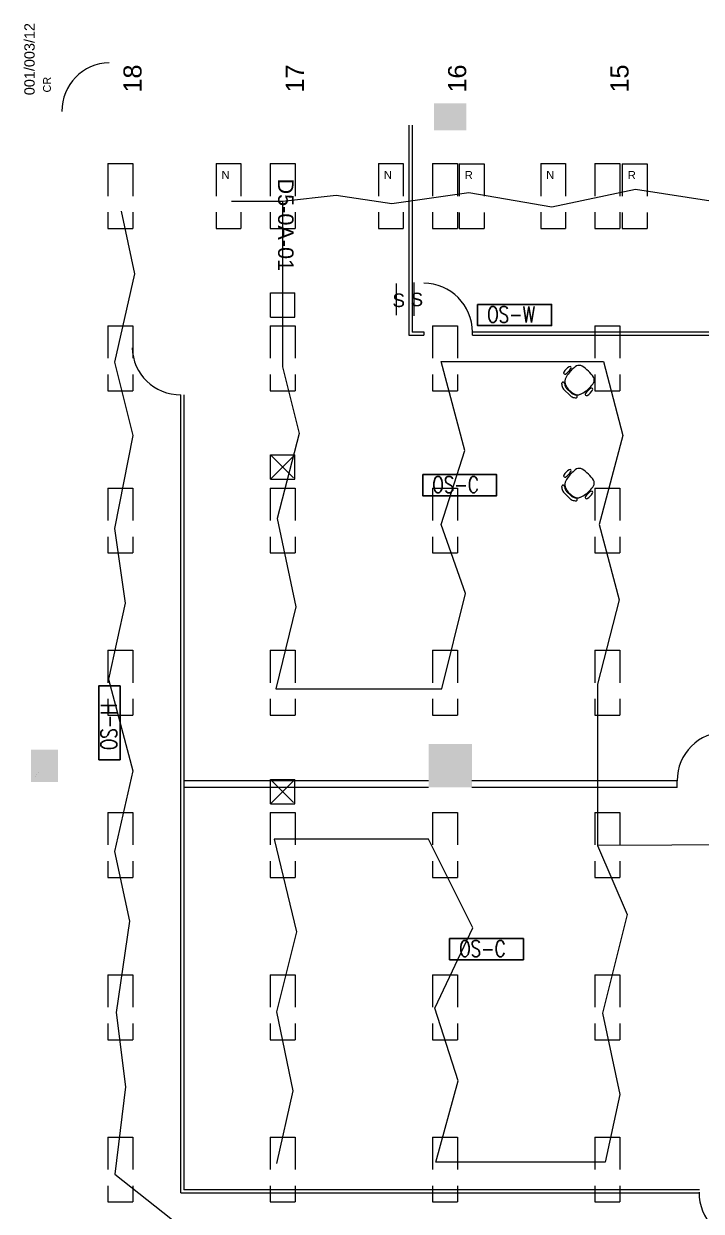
# Model space of a CAD drawing. Extents: x -6172 to 8039, y -4082 to 1639.
# Drawn here: x -207 to 294, y 226 to 1104 of the extents above; entities that cross this region are included whole.
import ezdxf

# ---------------------------------------------------------------- set-up
doc = ezdxf.new("R2010")
doc.units = 0
doc.header["$LTSCALE"] = 96
doc.header["$MEASUREMENT"] = 0
doc.linetypes.add('SHORT_DASHES', pattern=[0.375, 0.25, -0.125])
doc.layers.get('0').update_dxf_attribs({"linetype": 'CONTINUOUS', "lineweight": 0})
for name, color, linetype, lineweight in [('21', 7, 'CONTINUOUS', 0), ('A-ANNO-RMNA', 4, 'CONTINUOUS', 0), ('A-DOOR', 2, 'CONTINUOUS', 0), ('A-FURN-BOOK', 2, 'CONTINUOUS', 0), ('A-FURN-CHAR', 3, 'CONTINUOUS', 0), ('A-FURN-FILE', 3, 'CONTINUOUS', 0), ('A-FURN-PNLS', 2, 'CONTINUOUS', 0), ('A-FURN-WKSF', 3, 'CONTINUOUS', 0), ('A-GRID-COLS', 2, 'CONTINUOUS', 0), ('A-GRID-IDEN', 2, 'CONTINUOUS', 0), ('A-PATT-WALL', 1, 'CONTINUOUS', 0), ('A-TPM-INACTIVE', 7, 'CONTINUOUS', 0), ('A-WALL-FULL', 6, 'CONTINUOUS', 0), ('FLT-Bus 1', 10, 'CONTINUOUS', 0), ('FLT-Bus 2', 40, 'CONTINUOUS', 0), ('NTS_NOT_TO_STANDARDS', 7, 'CONTINUOUS', 0)]:
    doc.layers.add(name, color=color, linetype=linetype, lineweight=lineweight)
doc.layers.add('FLT-Occupancy-Sensor', color=160, linetype='CONTINUOUS')
doc.styles.add('ARIAL', font='ARIAL', dxfattribs={"height": 0.2})
doc.styles.add('SIM-00', font='SIMPLEX.SHX', dxfattribs={"width": 0.75})

# ---------------------------------------------------------------- blocks, each defined once
blk = doc.blocks.new('ZZ000001')
at = {"layer": '21', "color": 7, "linetype": 'SHORT_DASHES'}
for p, q in [((-145.12, 1000.99), (-145.12, 952.99)), ((-145.12, 1000.99), (-126.75, 1000.99)), ((-126.75, 1000.99), (-126.75, 952.99)), ((-65.12, 1000.99), (-65.12, 952.99)), ((-65.12, 1000.99), (-46.75, 1000.99)), ((-46.75, 1000.99), (-46.75, 952.99)), ((-25.12, 1000.99), (-25.12, 952.99)), ((-25.12, 1000.99), (-6.74, 1000.99)), ((-6.74, 1000.99), (-6.74, 952.99)), ((54.88, 1000.99), (54.88, 952.99)), ((54.88, 1000.99), (73.26, 1000.99)), ((73.26, 1000.99), (73.26, 952.99)), ((94.89, 1000.99), (94.89, 952.99)), ((94.89, 1000.99), (113.26, 1000.99)), ((113.26, 1000.99), (113.26, 952.99)), ((114.64, 1000.87), (114.64, 952.86)), ((114.64, 1000.87), (133.01, 1000.87)), ((133.01, 1000.87), (133.01, 952.86)), ((174.89, 1000.99), (174.89, 952.99)), ((174.89, 1000.99), (193.27, 1000.99)), ((193.27, 1000.99), (193.27, 952.99)), ((214.89, 1000.99), (214.89, 952.99)), ((214.89, 1000.99), (233.27, 1000.99)), ((233.27, 1000.99), (233.27, 952.99)), ((235.14, 1000.87), (235.14, 952.86)), ((235.14, 1000.87), (253.52, 1000.87)), ((253.52, 1000.87), (253.52, 952.86)), ((-145.12, 952.99), (-126.75, 952.99)), ((-65.12, 952.99), (-46.75, 952.99)), ((-25.12, 952.99), (-6.74, 952.99)), ((54.88, 952.99), (73.26, 952.99)), ((94.89, 952.99), (113.26, 952.99)), ((114.64, 952.86), (133.01, 952.86)), ((174.89, 952.99), (193.27, 952.99)), ((214.89, 952.99), (233.27, 952.99)), ((235.14, 952.86), (253.52, 952.86)), ((-24.87, 887.49), (-24.87, 905.49)), ((-24.87, 905.49), (-6.87, 905.49)), ((-6.87, 887.49), (-6.87, 905.49)), ((68.39, 902.86), (68.39, 912.24)), ((81.39, 901.49), (81.39, 912.99)), ((68.39, 888.86), (68.39, 902.86)), ((81.39, 888.36), (81.39, 901.49)), ((-24.87, 887.49), (-6.87, 887.49)), ((-145.12, 880.99), (-145.12, 832.98)), ((-145.12, 880.99), (-126.75, 880.99)), ((-126.75, 880.99), (-126.75, 832.98)), ((-25.12, 880.99), (-25.12, 832.98)), ((-25.12, 880.99), (-6.74, 880.99)), ((-6.74, 880.99), (-6.74, 832.98)), ((94.89, 880.99), (94.89, 832.98)), ((94.89, 880.99), (113.26, 880.99)), ((113.26, 880.99), (113.26, 832.98)), ((214.89, 880.99), (214.89, 832.98)), ((214.89, 880.99), (233.27, 880.99)), ((233.27, 880.99), (233.27, 832.98)), ((-145.12, 832.98), (-126.75, 832.98)), ((-25.12, 832.98), (-6.74, 832.98)), ((94.89, 832.98), (113.26, 832.98)), ((214.89, 832.98), (233.27, 832.98)), ((-24.87, 767.48), (-6.87, 785.48)), ((-24.87, 785.48), (-6.87, 767.48)), ((-24.87, 767.48), (-24.87, 785.48)), ((-24.87, 785.48), (-6.87, 785.48)), ((-6.87, 767.48), (-6.87, 785.48)), ((-24.87, 767.48), (-6.87, 767.48)), ((-145.12, 760.98), (-145.12, 712.98)), ((-145.12, 760.98), (-126.75, 760.98)), ((-126.75, 760.98), (-126.75, 712.98)), ((-25.12, 760.98), (-25.12, 712.98)), ((-25.12, 760.98), (-6.74, 760.98)), ((-6.74, 760.98), (-6.74, 712.98)), ((94.89, 760.98), (94.89, 712.98)), ((94.89, 760.98), (113.26, 760.98)), ((113.26, 760.98), (113.26, 712.98)), ((214.89, 760.98), (214.89, 712.98)), ((214.89, 760.98), (233.27, 760.98)), ((233.27, 760.98), (233.27, 712.98)), ((-145.12, 712.98), (-126.75, 712.98)), ((-25.12, 712.98), (-6.74, 712.98)), ((94.89, 712.98), (113.26, 712.98)), ((214.89, 712.98), (233.27, 712.98)), ((-145.12, 640.97), (-145.12, 592.97)), ((-145.12, 640.97), (-126.75, 640.97)), ((-126.75, 640.97), (-126.75, 592.97)), ((-25.12, 640.97), (-25.12, 592.97)), ((-25.12, 640.97), (-6.74, 640.97)), ((-6.74, 640.97), (-6.74, 592.97)), ((94.89, 640.97), (94.89, 592.97)), ((94.89, 640.97), (113.26, 640.97)), ((113.26, 640.97), (113.26, 592.97)), ((214.89, 640.97), (214.89, 592.97)), ((214.89, 640.97), (233.27, 640.97)), ((233.27, 640.97), (233.27, 592.97)), ((-145.12, 592.97), (-126.75, 592.97)), ((-25.12, 592.97), (-6.74, 592.97)), ((94.89, 592.97), (113.26, 592.97)), ((214.89, 592.97), (233.27, 592.97)), ((-24.87, 527.47), (-6.87, 545.47)), ((-24.87, 545.47), (-6.87, 527.47)), ((-24.87, 527.47), (-24.87, 545.47)), ((-24.87, 545.47), (-6.87, 545.47)), ((-6.87, 527.47), (-6.87, 545.47)), ((-24.87, 527.47), (-6.87, 527.47)), ((-145.12, 520.97), (-145.12, 472.96)), ((-145.12, 520.97), (-126.75, 520.97)), ((-126.75, 520.97), (-126.75, 472.96)), ((-25.12, 520.97), (-25.12, 472.96)), ((-25.12, 520.97), (-6.74, 520.97)), ((-6.74, 520.97), (-6.74, 472.96)), ((94.89, 520.97), (94.89, 472.96)), ((94.89, 520.97), (113.26, 520.97)), ((113.26, 520.97), (113.26, 472.96)), ((214.89, 520.97), (214.89, 472.96)), ((214.89, 520.97), (233.27, 520.97)), ((233.27, 520.97), (233.27, 472.96)), ((-145.12, 472.96), (-126.75, 472.96)), ((-25.12, 472.96), (-6.74, 472.96)), ((94.89, 472.96), (113.26, 472.96)), ((214.89, 472.96), (233.27, 472.96)), ((-145.12, 400.96), (-145.12, 352.96)), ((-145.12, 400.96), (-126.75, 400.96)), ((-126.75, 400.96), (-126.75, 352.96)), ((-25.12, 400.96), (-25.12, 352.96)), ((-25.12, 400.96), (-6.74, 400.96)), ((-6.74, 400.96), (-6.74, 352.96)), ((94.89, 400.96), (94.89, 352.96)), ((94.89, 400.96), (113.26, 400.96)), ((113.26, 400.96), (113.26, 352.96)), ((214.89, 400.96), (214.89, 352.96)), ((214.89, 400.96), (233.27, 400.96)), ((233.27, 400.96), (233.27, 352.96)), ((-145.12, 352.96), (-126.75, 352.96)), ((-25.12, 352.96), (-6.74, 352.96)), ((94.89, 352.96), (113.26, 352.96)), ((214.89, 352.96), (233.27, 352.96)), ((-145.12, 280.95), (-145.12, 232.95)), ((-145.12, 280.95), (-126.75, 280.95)), ((-126.75, 280.95), (-126.75, 232.95)), ((-25.12, 280.95), (-25.12, 232.95)), ((-25.12, 280.95), (-6.74, 280.95)), ((-6.74, 280.95), (-6.74, 232.95)), ((94.89, 280.95), (94.89, 232.95)), ((94.89, 280.95), (113.26, 280.95)), ((113.26, 280.95), (113.26, 232.95)), ((214.89, 280.95), (214.89, 232.95)), ((214.89, 280.95), (233.27, 280.95)), ((233.27, 280.95), (233.27, 232.95)), ((-145.12, 232.95), (-126.75, 232.95)), ((-25.12, 232.95), (-6.74, 232.95)), ((94.89, 232.95), (113.26, 232.95)), ((214.89, 232.95), (233.27, 232.95))]:
    blk.add_line(p, q, dxfattribs=at)
at = {"layer": '21', "color": 7, "linetype": 'SHORT_DASHES', "style": 'ARIAL'}
for s, height, p in [('N', 6, (-61.12, 989.62)), ('N', 6, (58.88, 989.62)), ('R', 6, (118.64, 989.49)), ('N', 6, (178.89, 989.62)), ('R', 6, (239.14, 989.49)), ('S', 10, (65.26, 894.86)), ('S', 10, (78.64, 895.49))]:
    blk.add_text(s, height=height, dxfattribs=at).set_placement(p)
blk = doc.blocks.new('ZZ000175')
at = {"layer": 'A-FURN-CHAR', "color": 8, "linetype": 'Continuous'}
for p, q in [((197.28, 831.37), (194.02, 834.64)), ((191.72, 834.15), (196.79, 829.08))]:
    blk.add_line(p, q, dxfattribs=at)
for centre, radius, start, end in [((192.88, 846.31), 1.08, 161.67896, 287.10388), ((201.75, 840.62), 11.58, 119.86015, 148.66971), ((214.81, 831.46), 24.02, 144.90221, 155.30385), ((187.17, 855.17), 11.58, 301.33252, 330.53537), ((214.5, 831.68), 23.64, 134.38467, 144.89795), ((196.5, 849.94), 0.891, 327.99382, 125.67699), ((214.33, 831.84), 23.4, 123.7952, 134.37888), ((203.39, 846.42), 5.3, 65.17271, 113.12878), ((180.91, 817.86), 41.53, 37.24035, 53.46819), ((191.39, 838.14), 1.11, 157.28127, 168.75737), ((197.94, 838.52), 7.59, 180.9465, 192.29509), ((191.4, 838.14), 1.12, 145.82835, 157.27684), ((191.4, 838.13), 1.13, 134.42917, 145.82712), ((198.08, 838.55), 7.73, 192.28798, 203.49733), ((191.41, 838.12), 1.14, 123.09719, 134.42953), ((191.42, 838.12), 1.15, 111.83291, 123.09529), ((191.42, 838.11), 1.16, 100.63424, 111.83305), ((198.15, 838.58), 7.8, 203.48851, 214.62349), ((191.42, 838.1), 1.16, 89.4866, 100.63763), ((191.42, 838.1), 1.17, 78.36661, 89.49227), ((191.42, 838.1), 1.17, 67.24017, 78.36674), ((191.42, 838.1), 1.16, 56.09044, 67.244), ((191.43, 838.11), 1.16, 44.89117, 56.0941), ((191.43, 838.11), 1.15, 33.62401, 44.8912), ((191.44, 838.12), 1.13, 22.28633, 33.62368), ((191.45, 838.12), 1.13, 10.88585, 22.28795), ((200.1, 839.2), 7.59, 186.2278, 196.38382), ((197.33, 839.63), 4.73, 156.7202, 212.8365), ((200.24, 839.23), 7.73, 196.37842, 206.41292), ((200.31, 839.27), 7.82, 206.40656, 216.36626), ((205.9, 843.38), 14.08, 206.79416, 243.90038), ((217.66, 824.68), 11.58, 119.46702, 148.66988), ((194.39, 851.91), 23.64, 305.10712, 315.6174), ((194.56, 851.75), 23.4, 315.62347, 326.20419), ((212.43, 834.01), 0.891, 324.32544, 122.00857), ((209.34, 840.74), 5.14, 13.55386, 25.73768), ((209.56, 840.76), 4.91, 336.1507, 348.70627), ((209.44, 840.76), 5.04, 1.20288, 13.55167), ((209.52, 840.77), 4.96, 348.71587, 1.19742), ((201.22, 835.51), 7.8, 235.37895, 246.51399), ((201.91, 837.67), 7.82, 233.63585, 243.59564), ((201.19, 835.44), 7.73, 246.50473, 257.71408), ((201.87, 837.6), 7.73, 243.58929, 253.62383), ((201.16, 835.3), 7.59, 257.70712, 269.05573), ((201.84, 837.46), 7.59, 253.61874, 263.77472), ((202.29, 834.71), 4.73, 237.16589, 293.28217), ((200.76, 828.81), 1.13, 67.71572, 79.11782), ((200.78, 828.75), 1.11, 281.24356, 292.7197), ((200.76, 828.8), 1.13, 56.37761, 67.71498), ((200.78, 828.76), 1.12, 292.7269, 304.17538), ((200.75, 828.79), 1.15, 45.11342, 56.38061), ((200.77, 828.76), 1.13, 304.17456, 315.57254), ((200.75, 828.79), 1.16, 33.90751, 45.11047), ((200.76, 828.77), 1.14, 315.5741, 326.9064), ((200.74, 828.78), 1.16, 22.75885, 33.91238), ((200.76, 828.78), 1.15, 326.90656, 338.16895), ((200.73, 828.78), 1.17, 11.63343, 22.75997), ((200.75, 828.78), 1.16, 338.16861, 349.36746), ((200.73, 828.78), 1.17, 0.51227, 11.63796), ((200.74, 828.78), 1.16, 349.36515, 0.51617), ((194.17, 852.22), 24.02, 294.70419, 305.10309), ((208.8, 830.39), 1.08, 162.89847, 288.32343), ((203.11, 839.26), 11.58, 301.33261, 330.14221)]:
    blk.add_arc(centre, radius, start, end, dxfattribs=at)
blk = doc.blocks.new('ZZ000176')
at = {"layer": 'A-FURN-CHAR', "color": 8, "linetype": 'Continuous'}
for p, q in [((197.28, 831.37), (194.02, 834.64)), ((191.72, 834.15), (196.79, 829.08))]:
    blk.add_line(p, q, dxfattribs=at)
for centre, radius, start, end in [((192.88, 846.31), 1.08, 161.67896, 287.10388), ((201.75, 840.62), 11.58, 119.86015, 148.66971), ((214.81, 831.46), 24.02, 144.90221, 155.30385), ((187.17, 855.17), 11.58, 301.33252, 330.53537), ((214.5, 831.68), 23.64, 134.38467, 144.89795), ((196.5, 849.94), 0.891, 327.99382, 125.67699), ((214.33, 831.84), 23.4, 123.7952, 134.37888), ((203.39, 846.42), 5.3, 65.17271, 113.12878), ((180.91, 817.86), 41.53, 37.24035, 53.46819), ((191.39, 838.14), 1.11, 157.28127, 168.75737), ((197.94, 838.52), 7.59, 180.9465, 192.29509), ((191.4, 838.14), 1.12, 145.82835, 157.27684), ((191.4, 838.13), 1.13, 134.42917, 145.82712), ((198.08, 838.55), 7.73, 192.28798, 203.49733), ((191.41, 838.12), 1.14, 123.09719, 134.42953), ((191.42, 838.12), 1.15, 111.83291, 123.09529), ((191.42, 838.11), 1.16, 100.63424, 111.83305), ((198.15, 838.58), 7.8, 203.48851, 214.62349), ((191.42, 838.1), 1.16, 89.4866, 100.63763), ((191.42, 838.1), 1.17, 78.36661, 89.49227), ((191.42, 838.1), 1.17, 67.24017, 78.36674), ((191.42, 838.1), 1.16, 56.09044, 67.244), ((191.43, 838.11), 1.16, 44.89117, 56.0941), ((191.43, 838.11), 1.15, 33.62401, 44.8912), ((191.44, 838.12), 1.13, 22.28633, 33.62368), ((191.45, 838.12), 1.13, 10.88585, 22.28795), ((200.1, 839.2), 7.59, 186.2278, 196.38382), ((197.33, 839.63), 4.73, 156.7202, 212.8365), ((200.24, 839.23), 7.73, 196.37842, 206.41292), ((200.31, 839.27), 7.82, 206.40656, 216.36626), ((205.9, 843.38), 14.08, 206.79416, 243.90038), ((217.66, 824.68), 11.58, 119.46702, 148.66988), ((194.39, 851.91), 23.64, 305.10712, 315.6174), ((194.56, 851.75), 23.4, 315.62347, 326.20419), ((212.43, 834.01), 0.891, 324.32544, 122.00857), ((209.34, 840.74), 5.14, 13.55386, 25.73768), ((209.56, 840.76), 4.91, 336.1507, 348.70627), ((209.44, 840.76), 5.04, 1.20288, 13.55167), ((209.52, 840.77), 4.96, 348.71587, 1.19742), ((201.22, 835.51), 7.8, 235.37895, 246.51399), ((201.91, 837.67), 7.82, 233.63585, 243.59564), ((201.19, 835.44), 7.73, 246.50473, 257.71408), ((201.87, 837.6), 7.73, 243.58929, 253.62383), ((201.16, 835.3), 7.59, 257.70712, 269.05573), ((201.84, 837.46), 7.59, 253.61874, 263.77472), ((202.29, 834.71), 4.73, 237.16589, 293.28217), ((200.76, 828.81), 1.13, 67.71572, 79.11782), ((200.78, 828.75), 1.11, 281.24356, 292.7197), ((200.76, 828.8), 1.13, 56.37761, 67.71498), ((200.78, 828.76), 1.12, 292.7269, 304.17538), ((200.75, 828.79), 1.15, 45.11342, 56.38061), ((200.77, 828.76), 1.13, 304.17456, 315.57254), ((200.75, 828.79), 1.16, 33.90751, 45.11047), ((200.76, 828.77), 1.14, 315.5741, 326.9064), ((200.74, 828.78), 1.16, 22.75885, 33.91238), ((200.76, 828.78), 1.15, 326.90656, 338.16895), ((200.73, 828.78), 1.17, 11.63343, 22.75997), ((200.75, 828.78), 1.16, 338.16861, 349.36746), ((200.73, 828.78), 1.17, 0.51227, 11.63796), ((200.74, 828.78), 1.16, 349.36515, 0.51617), ((194.17, 852.22), 24.02, 294.70419, 305.10309), ((208.8, 830.39), 1.08, 162.89847, 288.32343), ((203.11, 839.26), 11.58, 301.33261, 330.14221)]:
    blk.add_arc(centre, radius, start, end, dxfattribs=at)
blk = doc.blocks.new('ZZ000177')
at = {"layer": 'A-FURN-CHAR', "color": 8, "linetype": 'Continuous'}
for p, q in [((191.72, 757.94), (196.79, 752.87)), ((197.28, 755.17), (194.02, 758.43))]:
    blk.add_line(p, q, dxfattribs=at)
for centre, radius, start, end in [((201.75, 764.42), 11.58, 119.86015, 148.66971), ((187.17, 778.96), 11.58, 301.33252, 330.53537), ((196.5, 773.74), 0.891, 327.99382, 125.67699), ((214.33, 755.64), 23.4, 123.7952, 134.37888), ((203.39, 770.21), 5.3, 65.17271, 113.12878), ((180.91, 741.65), 41.53, 37.24035, 53.46819), ((192.88, 770.1), 1.08, 161.67896, 287.10388), ((197.33, 763.42), 4.73, 156.7202, 212.8365), ((214.81, 755.25), 24.02, 144.90221, 155.30385), ((214.5, 755.47), 23.64, 134.38467, 144.89795), ((209.34, 764.53), 5.14, 13.55386, 25.73768), ((209.44, 764.55), 5.04, 1.20288, 13.55167), ((209.52, 764.56), 4.96, 348.71587, 1.19742), ((191.39, 761.93), 1.11, 157.28127, 168.75737), ((197.94, 762.31), 7.59, 180.9465, 192.29509), ((191.4, 761.93), 1.12, 145.82835, 157.27684), ((191.4, 761.92), 1.13, 134.42917, 145.82712), ((198.08, 762.34), 7.73, 192.28798, 203.49733), ((191.41, 761.92), 1.14, 123.09719, 134.42953), ((191.42, 761.91), 1.15, 111.83291, 123.09529), ((191.42, 761.9), 1.16, 100.63424, 111.83305), ((198.15, 762.37), 7.8, 203.48851, 214.62349), ((191.42, 761.89), 1.16, 89.4866, 100.63763), ((191.42, 761.89), 1.17, 78.36661, 89.49227), ((191.42, 761.89), 1.17, 67.24017, 78.36674), ((191.42, 761.89), 1.16, 56.09044, 67.244), ((191.43, 761.9), 1.16, 44.89117, 56.0941), ((191.43, 761.9), 1.15, 33.62401, 44.8912), ((191.44, 761.91), 1.13, 22.28633, 33.62368), ((191.45, 761.91), 1.13, 10.88585, 22.28795), ((200.1, 762.99), 7.59, 186.2278, 196.38382), ((200.24, 763.03), 7.73, 196.37842, 206.41292), ((200.31, 763.06), 7.82, 206.40656, 216.36626), ((205.9, 767.18), 14.08, 206.79416, 243.90038), ((194.17, 776.02), 24.02, 294.70419, 305.10309), ((217.66, 748.48), 11.58, 119.46702, 148.66988), ((194.39, 775.7), 23.64, 305.10712, 315.6174), ((203.11, 763.05), 11.58, 301.33261, 330.14221), ((194.56, 775.54), 23.4, 315.62347, 326.20419), ((212.43, 757.8), 0.891, 324.32544, 122.00857), ((209.56, 764.55), 4.91, 336.1507, 348.70627), ((201.22, 759.3), 7.8, 235.37895, 246.51399), ((201.91, 761.47), 7.82, 233.63585, 243.59564), ((201.19, 759.23), 7.73, 246.50473, 257.71408), ((201.87, 761.39), 7.73, 243.58929, 253.62383), ((201.16, 759.09), 7.59, 257.70712, 269.05573), ((201.84, 761.26), 7.59, 253.61874, 263.77472), ((202.29, 758.5), 4.73, 237.16589, 293.28217), ((200.76, 752.6), 1.13, 67.71572, 79.11782), ((200.78, 752.55), 1.11, 281.24356, 292.7197), ((200.76, 752.59), 1.13, 56.37761, 67.71498), ((200.78, 752.55), 1.12, 292.7269, 304.17538), ((200.75, 752.59), 1.15, 45.11342, 56.38061), ((200.77, 752.55), 1.13, 304.17456, 315.57254), ((200.75, 752.58), 1.16, 33.90751, 45.11047), ((200.76, 752.56), 1.14, 315.5741, 326.9064), ((200.74, 752.57), 1.16, 22.75885, 33.91238), ((200.76, 752.57), 1.15, 326.90656, 338.16895), ((200.73, 752.57), 1.17, 11.63343, 22.75997), ((200.75, 752.57), 1.16, 338.16861, 349.36746), ((200.73, 752.57), 1.17, 0.51227, 11.63796), ((200.74, 752.57), 1.16, 349.36515, 0.51617), ((208.8, 754.18), 1.08, 162.89847, 288.32343)]:
    blk.add_arc(centre, radius, start, end, dxfattribs=at)
blk = doc.blocks.new('ZZ000178')
at = {"layer": 'A-FURN-CHAR', "color": 8, "linetype": 'Continuous'}
for p, q in [((191.72, 757.94), (196.79, 752.87)), ((197.28, 755.17), (194.02, 758.43))]:
    blk.add_line(p, q, dxfattribs=at)
for centre, radius, start, end in [((201.75, 764.42), 11.58, 119.86015, 148.66971), ((187.17, 778.96), 11.58, 301.33252, 330.53537), ((196.5, 773.74), 0.891, 327.99382, 125.67699), ((214.33, 755.64), 23.4, 123.7952, 134.37888), ((203.39, 770.21), 5.3, 65.17271, 113.12878), ((180.91, 741.65), 41.53, 37.24035, 53.46819), ((192.88, 770.1), 1.08, 161.67896, 287.10388), ((197.33, 763.42), 4.73, 156.7202, 212.8365), ((214.81, 755.25), 24.02, 144.90221, 155.30385), ((214.5, 755.47), 23.64, 134.38467, 144.89795), ((209.34, 764.53), 5.14, 13.55386, 25.73768), ((209.44, 764.55), 5.04, 1.20288, 13.55167), ((209.52, 764.56), 4.96, 348.71587, 1.19742), ((191.39, 761.93), 1.11, 157.28127, 168.75737), ((197.94, 762.31), 7.59, 180.9465, 192.29509), ((191.4, 761.93), 1.12, 145.82835, 157.27684), ((191.4, 761.92), 1.13, 134.42917, 145.82712), ((198.08, 762.34), 7.73, 192.28798, 203.49733), ((191.41, 761.92), 1.14, 123.09719, 134.42953), ((191.42, 761.91), 1.15, 111.83291, 123.09529), ((191.42, 761.9), 1.16, 100.63424, 111.83305), ((198.15, 762.37), 7.8, 203.48851, 214.62349), ((191.42, 761.89), 1.16, 89.4866, 100.63763), ((191.42, 761.89), 1.17, 78.36661, 89.49227), ((191.42, 761.89), 1.17, 67.24017, 78.36674), ((191.42, 761.89), 1.16, 56.09044, 67.244), ((191.43, 761.9), 1.16, 44.89117, 56.0941), ((191.43, 761.9), 1.15, 33.62401, 44.8912), ((191.44, 761.91), 1.13, 22.28633, 33.62368), ((191.45, 761.91), 1.13, 10.88585, 22.28795), ((200.1, 762.99), 7.59, 186.2278, 196.38382), ((200.24, 763.03), 7.73, 196.37842, 206.41292), ((200.31, 763.06), 7.82, 206.40656, 216.36626), ((205.9, 767.18), 14.08, 206.79416, 243.90038), ((194.17, 776.02), 24.02, 294.70419, 305.10309), ((217.66, 748.48), 11.58, 119.46702, 148.66988), ((194.39, 775.7), 23.64, 305.10712, 315.6174), ((203.11, 763.05), 11.58, 301.33261, 330.14221), ((194.56, 775.54), 23.4, 315.62347, 326.20419), ((212.43, 757.8), 0.891, 324.32544, 122.00857), ((209.56, 764.55), 4.91, 336.1507, 348.70627), ((201.22, 759.3), 7.8, 235.37895, 246.51399), ((201.91, 761.47), 7.82, 233.63585, 243.59564), ((201.19, 759.23), 7.73, 246.50473, 257.71408), ((201.87, 761.39), 7.73, 243.58929, 253.62383), ((201.16, 759.09), 7.59, 257.70712, 269.05573), ((201.84, 761.26), 7.59, 253.61874, 263.77472), ((202.29, 758.5), 4.73, 237.16589, 293.28217), ((200.76, 752.6), 1.13, 67.71572, 79.11782), ((200.78, 752.55), 1.11, 281.24356, 292.7197), ((200.76, 752.59), 1.13, 56.37761, 67.71498), ((200.78, 752.55), 1.12, 292.7269, 304.17538), ((200.75, 752.59), 1.15, 45.11342, 56.38061), ((200.77, 752.55), 1.13, 304.17456, 315.57254), ((200.75, 752.58), 1.16, 33.90751, 45.11047), ((200.76, 752.56), 1.14, 315.5741, 326.9064), ((200.74, 752.57), 1.16, 22.75885, 33.91238), ((200.76, 752.57), 1.15, 326.90656, 338.16895), ((200.73, 752.57), 1.17, 11.63343, 22.75997), ((200.75, 752.57), 1.16, 338.16861, 349.36746), ((200.73, 752.57), 1.17, 0.51227, 11.63796), ((200.74, 752.57), 1.16, 349.36515, 0.51617), ((208.8, 754.18), 1.08, 162.89847, 288.32343)]:
    blk.add_arc(centre, radius, start, end, dxfattribs=at)
blk = doc.blocks.new('FLT-Occupancy Sensor Hallway')
at = {"layer": 'FLT-Occupancy-Sensor'}
blk.add_lwpolyline([(0, 0), (54.64, 0), (54.64, -15.71), (0, -15.71)], close=True, dxfattribs=at)
at = {"layer": 'FLT-Occupancy-Sensor', "insert": (7.08, -1.46), "char_height": 12, "width": 54.6376, "attachment_point": 1, "style": 'SIM-00'}
blk.add_mtext('OS-H', dxfattribs=at)
blk = doc.blocks.new('FLT-Occupancy Sensor Ceiling')
at = {"layer": 'FLT-Occupancy-Sensor'}
blk.add_lwpolyline([(0, 0), (54.64, 0), (54.64, -15.71), (0, -15.71)], close=True, dxfattribs=at)
at = {"layer": 'FLT-Occupancy-Sensor', "insert": (7.08, -1.46), "char_height": 12, "width": 54.6376, "attachment_point": 1, "style": 'SIM-00'}
blk.add_mtext('OS-C', dxfattribs=at)
blk = doc.blocks.new('FLT-Occupancy Sensor Wall Mount')
at = {"layer": 'FLT-Occupancy-Sensor'}
blk.add_lwpolyline([(0, 0), (54.64, 0), (54.64, -15.71), (0, -15.71)], close=True, dxfattribs=at)
at = {"layer": 'FLT-Occupancy-Sensor', "insert": (7.08, -1.46), "char_height": 12, "width": 54.6376, "attachment_point": 1, "style": 'SIM-00'}
blk.add_mtext('OS-W', dxfattribs=at)

msp = doc.modelspace()

# ---------------------------------------------------------------- linework, layer by layer
at = {"layer": 'A-DOOR', "const_width": 0.00174}
for points in [[(-144.21, 1039.53), (-144.21, 1075.53)], [(-144.21, 1039.53), (-143.01, 1039.53), (-143.01, 1075.53), (-144.21, 1075.53)], [(89.61, 876.41), (88.41, 876.41), (88.41, 912.41), (89.61, 912.41)], [(89.61, 876.41), (89.61, 912.41)], [(-91.11, 864.82), (-91.11, 866.02), (-127.1, 866.02), (-127.1, 864.82)], [(-91.11, 864.82), (-127.1, 864.82)]]:
    msp.add_lwpolyline(points, dxfattribs=at)
at = {"layer": 'A-DOOR'}
for centre, radius, start, end in [((-143.61, 1040.13), 35.4, 90.9713, 180.96861), ((88.41, 876.41), 36, 0, 90), ((-91.7, 865.42), 35.4, 180.97119, 270.96451), ((311.71, 544.54), 36, 90, 179.99998), ((327.35, 239.57), 35.4, 179.0287, 269.02802)]:
    msp.add_arc(centre, radius, start, end, dxfattribs=at)
at = {"layer": 'A-FURN-BOOK', "const_width": 0.00174}
msp.add_lwpolyline([(59.27, 927.72), (77.27, 927.72), (77.27, 891.72), (59.27, 891.72)], close=True, dxfattribs=at)
at = {"layer": 'A-FURN-FILE', "const_width": 0.00174}
for points in [[(97.97, 952.07), (79.97, 952.07), (79.97, 988.07), (97.97, 988.07)], [(97.97, 916.07), (79.97, 916.07), (79.97, 952.07), (97.97, 952.07)], [(-168.01, 801.82), (-186.01, 801.82), (-186.01, 837.82), (-168.01, 837.82)], [(-168.01, 765.82), (-186.01, 765.82), (-186.01, 801.82), (-168.01, 801.82)]]:
    msp.add_lwpolyline(points, close=True, dxfattribs=at)
at = {"layer": 'A-FURN-PNLS', "const_width": 0.00174}
for points in [[(-86.86, 1027.52), (-50.86, 1027.52), (-50.86, 1029.52), (-86.86, 1029.52), (-86.86, 1027.52)], [(-50.86, 1027.52), (-14.86, 1027.52), (-14.86, 1029.52), (-50.86, 1029.52), (-50.86, 1027.52)], [(-12.86, 1027.52), (23.14, 1027.52), (23.14, 1029.52), (-12.86, 1029.52), (-12.86, 1027.52)], [(23.14, 1027.52), (59.14, 1027.52), (59.14, 1029.52), (23.14, 1029.52), (23.14, 1027.52)], [(-88.86, 1027.52), (-88.86, 991.52), (-86.86, 991.52), (-86.86, 1027.52), (-88.86, 1027.52)], [(-14.86, 1027.52), (-14.86, 1003.52), (-12.86, 1003.52), (-12.86, 1027.52), (-14.86, 1027.52)], [(59.14, 1027.52), (59.14, 991.52), (61.14, 991.52), (61.14, 1027.52), (59.14, 1027.52)], [(-88.86, 991.52), (-88.86, 955.52), (-86.86, 955.52), (-86.86, 991.52), (-88.86, 991.52)], [(59.14, 991.52), (59.14, 955.52), (61.14, 955.52), (61.14, 991.52), (59.14, 991.52)], [(-88.86, 953.52), (-88.86, 917.52), (-86.86, 917.52), (-86.86, 953.52), (-88.86, 953.52)], [(-86.86, 955.52), (-62.86, 955.52), (-62.86, 953.52), (-86.86, 953.52), (-86.86, 955.52)], [(59.14, 955.52), (35.14, 955.52), (35.14, 953.52), (59.14, 953.52), (59.14, 955.52)], [(-88.86, 917.52), (-88.86, 881.52), (-86.86, 881.52), (-86.86, 917.52), (-88.86, 917.52)], [(-14.86, 905.52), (-14.86, 881.52), (-12.86, 881.52), (-12.86, 905.52), (-14.86, 905.52)], [(-86.86, 879.52), (-50.86, 879.52), (-50.86, 881.52), (-86.86, 881.52), (-86.86, 879.52)], [(-50.86, 879.52), (-14.86, 879.52), (-14.86, 881.52), (-50.86, 881.52), (-50.86, 879.52)]]:
    msp.add_lwpolyline(points, dxfattribs=at)
at = {"layer": 'A-FURN-WKSF', "const_width": 0.00174}
for points in [[(-50.86, 1003.52), (-50.86, 1027.52), (-86.86, 1027.52), (-86.86, 991.52), (-62.86, 991.52), (-50.86, 1003.52)], [(-50.86, 1003.52), (-14.86, 1003.52), (-14.86, 1027.52), (-50.86, 1027.52), (-50.86, 1003.52)], [(23.14, 1003.52), (-12.86, 1003.52), (-12.86, 1027.52), (23.14, 1027.52), (23.14, 1003.52)], [(23.14, 1003.52), (23.14, 1027.52), (59.14, 1027.52), (59.14, 991.52), (35.14, 991.52), (23.14, 1003.52)], [(-62.86, 955.52), (-62.86, 991.52), (-86.86, 991.52), (-86.86, 955.52), (-62.86, 955.52)], [(35.14, 955.52), (35.14, 991.52), (59.14, 991.52), (59.14, 955.52), (35.14, 955.52)], [(-62.86, 953.52), (-62.86, 917.52), (-86.86, 917.52), (-86.86, 953.52), (-62.86, 953.52)], [(-50.86, 905.52), (-50.86, 881.52), (-86.86, 881.52), (-86.86, 917.52), (-62.86, 917.52), (-50.86, 905.52)], [(-50.86, 881.52), (-14.86, 881.52), (-14.86, 905.52), (-50.86, 905.52), (-50.86, 881.52)]]:
    msp.add_lwpolyline(points, dxfattribs=at)
at = {"layer": 'A-GRID-COLS', "const_width": 0.00174}
for points in [[(95.97, 1045.52), (119.97, 1025.52)], [(95.97, 1025.52), (119.97, 1025.52), (119.97, 1045.52), (95.97, 1045.52), (95.97, 1025.52)], [(95.97, 1025.52), (119.97, 1045.52)], [(107.96, 1035.52), (107.96, 1035.52)], [(91.96, 571.55), (123.96, 539.54)], [(91.96, 539.54), (91.96, 571.55), (123.96, 571.55), (123.96, 539.54), (91.96, 539.54)], [(91.96, 539.54), (123.96, 571.55)], [(-182.02, 543.56), (-182.02, 567.56), (-202.02, 567.56), (-202.02, 543.56), (-182.02, 543.56)], [(-182.02, 543.56), (-202.02, 567.56)], [(-202.02, 543.56), (-182.02, 567.56)], [(-192.02, 555.56), (-192.02, 555.56)], [(107.96, 555.55), (107.96, 555.55)]]:
    msp.add_lwpolyline(points, dxfattribs=at)
at = {"layer": 'A-PATT-WALL'}
for points in [[(95.97, 1045.52), (119.97, 1045.52), (95.97, 1025.52), (119.97, 1025.52)], [(91.96, 571.55), (123.96, 571.55), (91.96, 539.55), (123.96, 539.55)], [(-202.02, 567.56), (-182.02, 567.56), (-202.02, 543.56), (-182.02, 543.56)]]:
    msp.add_solid(points, dxfattribs=at)
at = {"layer": 'A-WALL-FULL'}
for p, q in [((77.27, 1029.52), (77.27, 874.16)), ((79.97, 1029.52), (79.97, 876.41)), ((77.27, 874.16), (88.41, 874.16)), ((88.41, 876.41), (79.97, 876.41)), ((88.41, 876.42), (88.41, 874.16)), ((336.05, 876.41), (124.41, 876.41)), ((124.41, 874.16), (124.41, 876.41)), ((124.41, 874.16), (336.05, 874.16)), ((-91.12, 239.58), (-91.11, 830.02)), ((-88.87, 830.02), (-88.87, 538.47)), ((-88.87, 539.54), (-88.88, 241.82)), ((91.96, 544.54), (-88.87, 544.54)), ((91.96, 539.54), (-88.87, 539.54)), ((275.71, 544.54), (123.96, 544.54)), ((275.71, 539.54), (123.96, 539.54)), ((275.71, 539.54), (275.71, 544.54)), ((-91.12, 239.58), (292.17, 239.57)), ((292.17, 241.81), (-88.88, 241.82))]:
    msp.add_line(p, q, dxfattribs=at)
at = {"layer": 'A-WALL-FULL', "const_width": 0.00174}
for points in [[(-202.01, 1045.53), (-202.07, -1734.3)], [(-179.01, 1045.53), (-202.01, 1045.53)], [(-179.01, 1029.53), (-179.01, 1045.53)], [(-143.01, 1045.53), (-143.02, 1029.53)], [(1977.86, 1045.49), (-143.01, 1045.53)], [(-179.01, 1029.53), (-186.01, 1029.53)], [(-186.01, 1029.53), (-186.01, 567.56)], [(95.97, 1029.52), (-143.02, 1029.53)], [(-91.11, 866.02), (-91.11, 1029.5)], [(-88.86, 1029.5), (-88.87, 866.02)], [(425.95, 1029.51), (119.97, 1029.52)], [(-91.11, 866.02), (-88.87, 866.02)], [(-91.11, 830.02), (-88.87, 830.02)], [(-186.01, 543.56), (-186.02, 87.59)], [(292.17, 239.57), (292.17, 241.81)]]:
    msp.add_lwpolyline(points, dxfattribs=at)
at = {"layer": 'FLT-Bus 1'}
msp.add_lwpolyline([(-135.35, 965.78), (-125.47, 919.42), (-140.13, 854.02), (-126.59, 799.91), (-140.13, 731.13), (-132.23, 675.88), (-144.64, 619.51), (-126.59, 551.86), (-140.13, 492.1), (-129, 440.7), (-138.97, 372.95), (-131.99, 318.16), (-139.96, 253.4), (-55.92, 186.82)], dxfattribs=at)
at = {"layer": 'FLT-Bus 2'}
for points in [[(-53.65, 973.16), (-15.98, 973.16), (23.76, 977.71), (64.74, 971.5), (121.75, 979.68), (183.02, 968.93), (244.94, 981.96), (303.93, 972.84)], [(-15.98, 973.16), (-15.98, 850.6), (-3.68, 801.33), (-19.83, 738.39), (-6.11, 673.03), (-21.04, 612.52), (101.89, 612.52), (119.32, 682.93), (101.24, 733.92), (118.68, 788.78), (101.24, 854.61), (221.35, 854.61), (235.55, 799.75), (218.12, 733.92), (232.97, 678.41), (216.83, 615.81), (216.83, 496.71), (238.9, 445.63), (220.65, 372.64), (233.43, 312.43), (222.47, 262.26), (97.43, 262.26), (113.86, 322.47), (96.52, 376.29), (124.81, 435.59), (91.95, 501.27), (-22.14, 501.27), (-5.71, 432.85), (-20.32, 373.56), (-8.45, 315.17), (-20.32, 261.35)], [(381.71, 497.4), (216.83, 496.71)]]:
    msp.add_lwpolyline(points, dxfattribs=at)

# ---------------------------------------------------------------- block references
for name in ['ZZ000001', 'ZZ000175', 'ZZ000176', 'ZZ000177', 'ZZ000178']:
    msp.add_blockref(name, (0, 0))
at = {"layer": 'FLT-Occupancy-Sensor'}
for name, p in [('FLT-Occupancy Sensor Wall Mount', (128.21, 896.84)), ('FLT-Occupancy Sensor Ceiling', (87.67, 770.96)), ('FLT-Occupancy Sensor Ceiling', (107.51, 427.77))]:
    msp.add_blockref(name, p, dxfattribs=at)
at = {"layer": 'FLT-Occupancy-Sensor', "rotation": 90}
msp.add_blockref('FLT-Occupancy Sensor Hallway', (-151.81, 559.98), dxfattribs=at)

# ---------------------------------------------------------------- texts
at = {"layer": 'A-ANNO-RMNA', "style": 'ARIAL'}
msp.add_text('001/003/12', height=7.635, rotation=90, dxfattribs=at).set_placement((-199.22, 1051.57))
at = {"layer": 'A-GRID-IDEN', "style": 'ARIAL'}
for s, p in [('18', (-120.21, 1053.5)), ('17', (-0.21, 1053.5)), ('16', (119.79, 1053.5)), ('15', (239.79, 1053.5))]:
    msp.add_text(s, height=13.362, rotation=90, dxfattribs=at).set_placement(p)
at = {"layer": 'A-TPM-INACTIVE', "style": 'ARIAL'}
msp.add_text('D5-0A-01', height=11.453, rotation=270, dxfattribs=at).set_placement((-19.29, 989.93))
at = {"layer": 'NTS_NOT_TO_STANDARDS', "style": 'ARIAL'}
msp.add_text('CR', height=5.727, rotation=90, dxfattribs=at).set_placement((-187.24, 1053.58))

doc.saveas('drawing.dxf')
